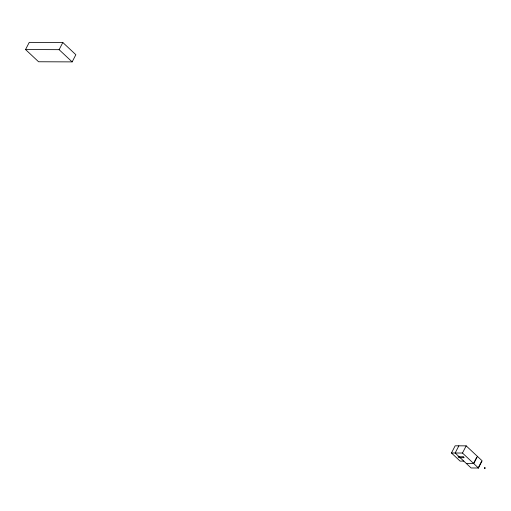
<?xml version="1.0" encoding="UTF-8"?>
<svg xmlns="http://www.w3.org/2000/svg" width="511" height="511" viewBox="0 0 511 511"><rect width="100%" height="100%" fill="white"/><g stroke="black" fill="none" stroke-linecap="round" stroke-linejoin="round"><path stroke-width="0.77" d="M484.358 468.223C484.632 465.885 486.274 469.353 484.371 468.242M25.55 49.541L29.255 42.368L62.821 42.496L75.852 54.715L72.147 61.888L38.581 61.761L25.55 49.541L59.116 49.676L72.147 61.888M59.116 49.676L62.821 42.496M463.809 461.12L460.111 461.107L451.456 452.989L455.16 445.816L466.179 445.854L482.141 460.826L478.437 467.999L471.116 467.974L455.154 453.008L458.859 445.828M451.456 452.989L462.474 453.033L466.179 445.854M473.448 463.598L476.712 457.275M477.453 456.425L473.742 463.605L466.422 463.573M478.143 467.999L481.407 461.676M462.474 453.033L478.437 467.999M463.183 456.777L458.022 456.757L459.012 457.684L464.173 457.709L463.183 456.777"/></g></svg>
